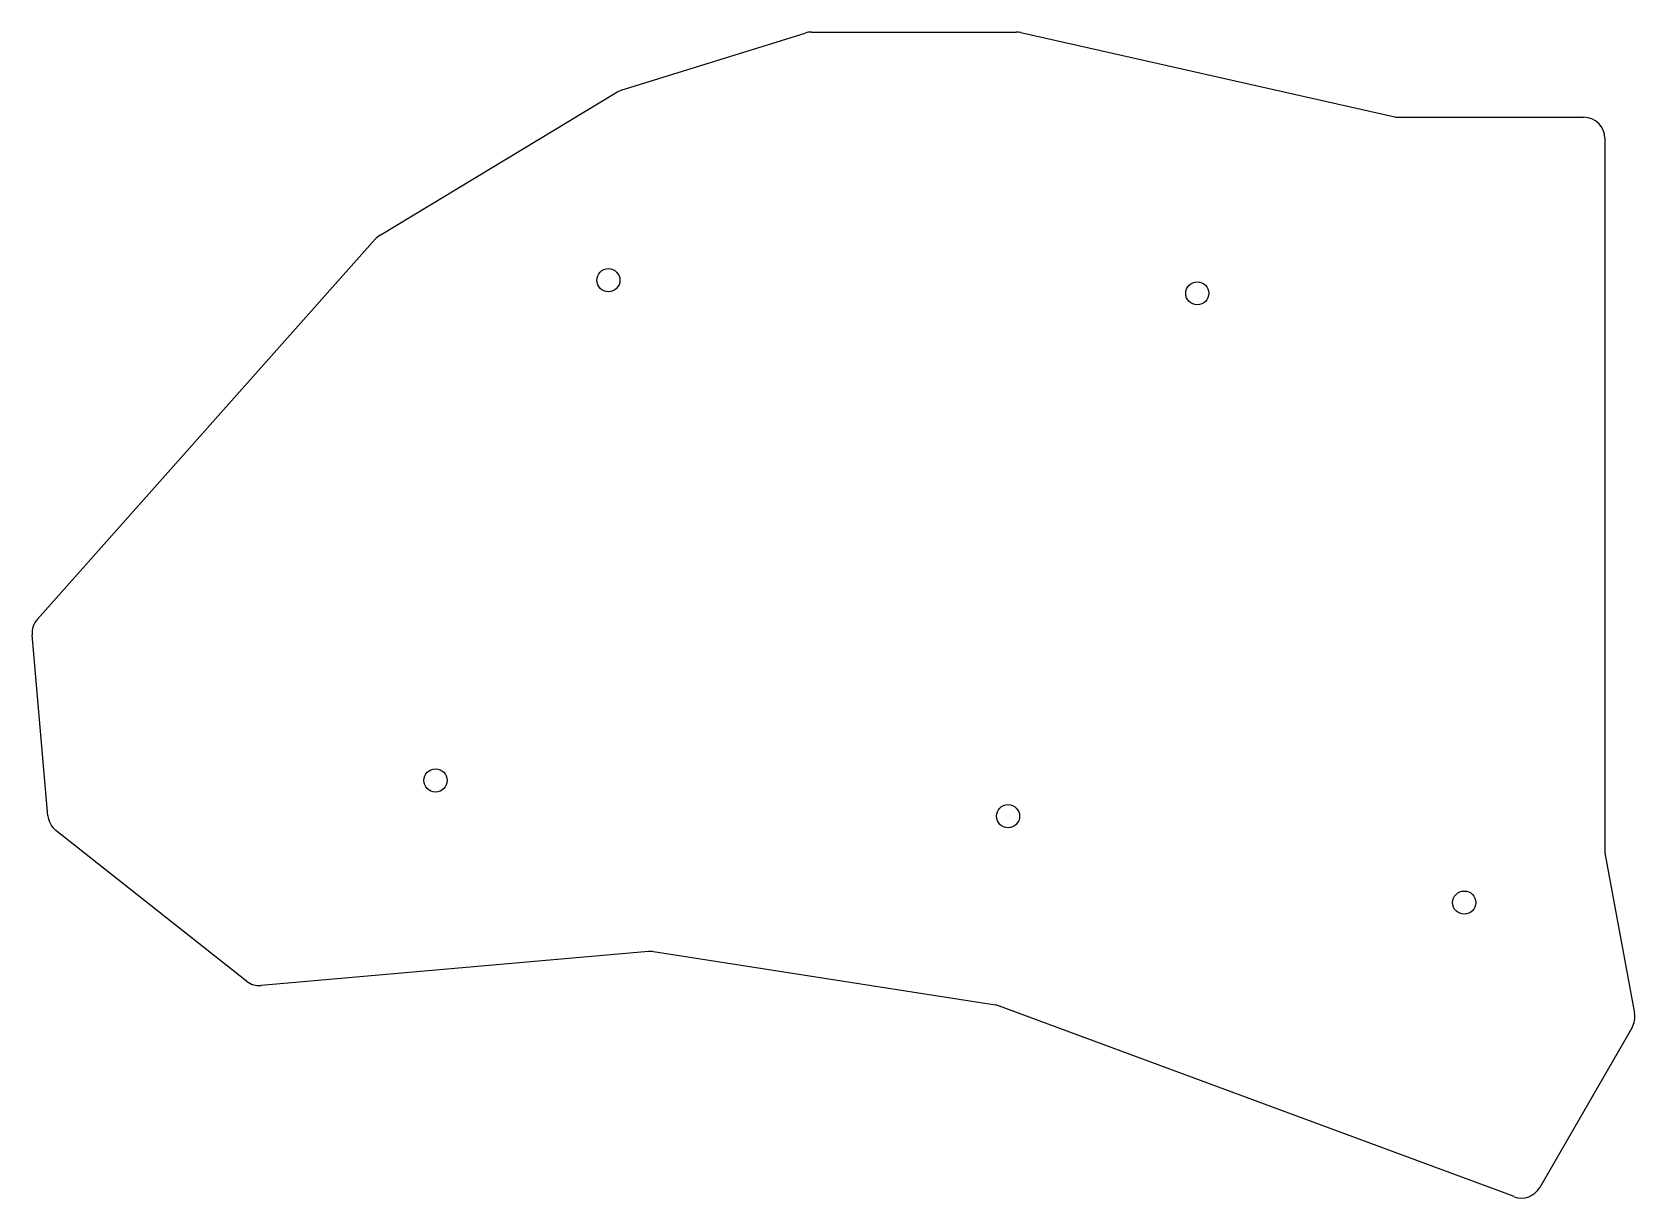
# Model space of a CAD drawing. Header units: millimetres. Extents: x 49 to 202, y -157 to -46.
import ezdxf

# ---------------------------------------------------------------- set-up
doc = ezdxf.new("R2010")
doc.units = ezdxf.units.MM

msp = doc.modelspace()

# ---------------------------------------------------------------- linework, layer by layer
for p, q in [((105.23, -51.65), (122.71, -46.2)), ((123.31, -46.11), (142.78, -46.11)), ((143.22, -46.16), (178.79, -54.17)), ((82.29, -65.44), (104.79, -51.84)), ((179.22, -54.22), (196.75, -54.22)), ((198.75, -56.22), (198.75, -124.03)), ((49.7, -101.96), (81.83, -65.83)), ((50.71, -120.68), (49.21, -103.47)), ((69.58, -136.41), (51.46, -122.07)), ((198.79, -124.4), (201.58, -139.46)), ((107.81, -133.61), (70.99, -136.83)), ((140.8, -138.69), (108.29, -133.63)), ((190.13, -156.92), (141.19, -138.79)), ((201.35, -140.83), (192.56, -156.05))]:
    msp.add_line(p, q)
for centre in [(104, -69.72), (160, -70.97), (87.56, -117.32), (142, -120.72), (185.38, -128.94)]:
    msp.add_circle(centre, 1.1)
for centre, start, end in [((123.31, -48.11), 90, 107.3105), ((142.78, -48.11), 77.3045, 90), ((105.83, -53.56), 107.3105, 121.1439), ((179.22, -52.22), 257.3045, 270), ((196.75, -56.22), 0, 90), ((83.32, -67.16), 121.1439, 138.3634), ((51.2, -103.29), 138.3634, 185), ((52.7, -120.5), 185, 231.6366), ((200.75, -124.03), 180, 190.5082), ((107.99, -135.6), 81.1546, 95), ((70.82, -134.84), 231.6366, 275), ((140.5, -140.66), 69.67, 81.1546), ((199.61, -139.83), 330, 10.5082), ((190.83, -155.05), 249.67, 330)]:
    msp.add_arc(centre, 2, start, end)

doc.saveas('drawing.dxf')
